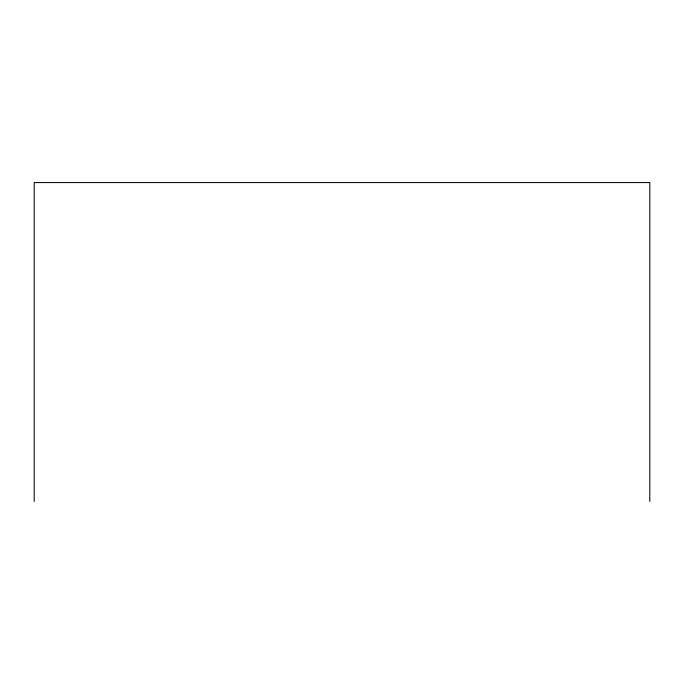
<?xml version="1.0" encoding="UTF-8"?>
<svg xmlns="http://www.w3.org/2000/svg" width="684" height="684" viewBox="0 0 684 684"><rect width="100%" height="100%" fill="white"/><g stroke="black" fill="none" stroke-linecap="round" stroke-linejoin="round"><path stroke-width="1.03" d="M649.8 501.432L649.8 182.568L34.2 182.568L34.2 501.432"/></g></svg>
